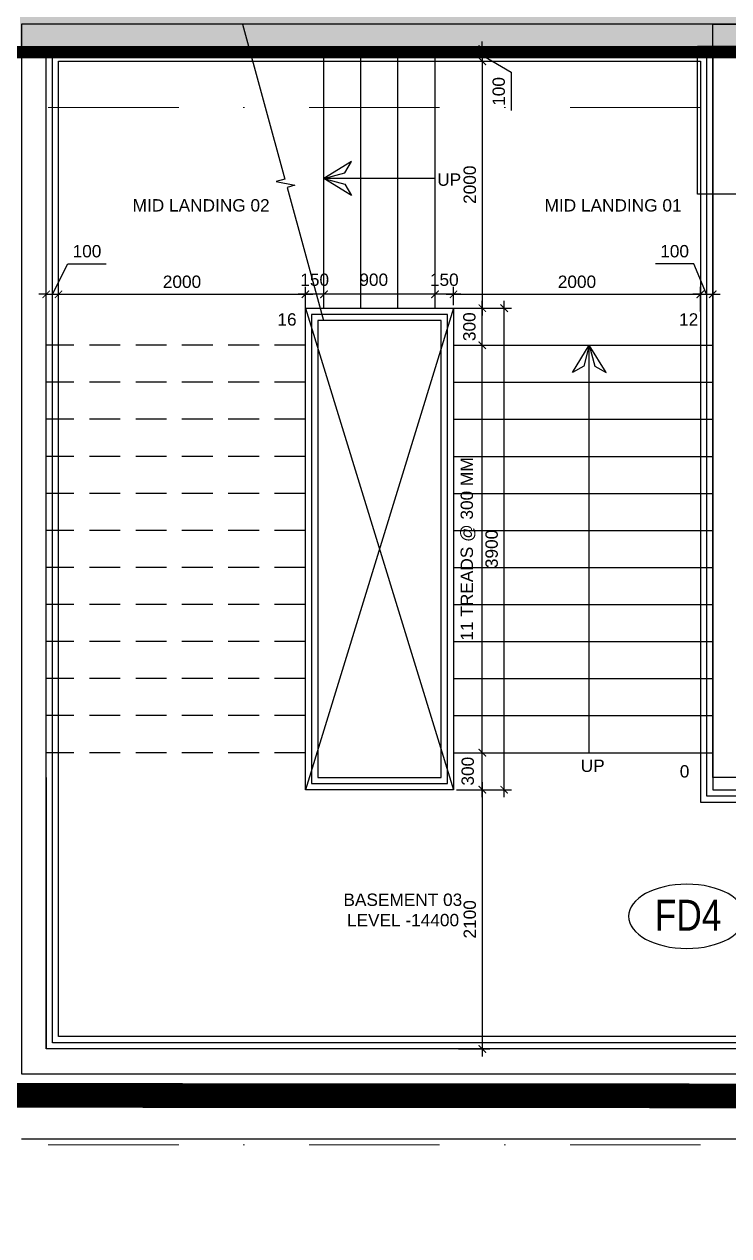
# Model space of a CAD drawing. Header units: millimetres. Extents: x 2509692 to 6766201, y 361130 to 898117.
# Drawn here: x 2595333 to 2601041, y 820056 to 829869 of the extents above; entities that cross this region are included whole.
import ezdxf
from ezdxf.enums import TextEntityAlignment as Align

# ---------------------------------------------------------------- set-up
doc = ezdxf.new("R2010")
doc.units = ezdxf.units.MM
doc.header["$LTSCALE"] = 100
for name, pattern in [('$0$( Dashed )', [0.75, 0.5, -0.25]), ('CONTINOUS', [0]), ('HIDDEN', [0.375, 0.25, -0.125]), ('PAMIR A_GROUND FLOOR GRID$0$DGN Style 4', [21.138408, 10.562602, -5.281301, 0.013203, -5.281301])]:
    doc.linetypes.add(name, pattern=pattern)
doc.layers.get('0').update_dxf_attribs({"color": 8})
doc.layers.get('Defpoints').update_dxf_attribs({"color": 8})
for name, color, linetype in [('A_CUTOUT', 8, 'Continuous'), ('A_STAIRCASE', 8, 'Continuous'), ('A_STAIRCASE ARROW', 8, 'Continuous'), ('A_STAIRCASE CUT OUT', 8, 'HIDDEN'), ('A_STAIRCASE DIM', 8, 'Continuous'), ('A_STAIRCASE RAILING', 8, 'Continuous'), ('A_STAIRCASE TEXT', 8, 'Continuous'), ('A_STAIRS', 8, 'Continuous'), ('A_STAIRS SECTION', 8, 'Continuous'), ('A_wall', 8, 'Continuous'), ('D-TEXT', 8, 'Continuous'), ('DRIVEWAY', 8, 'HIDDEN'), ('DW-NO', 8, 'Continuous'), ('GLASS EDGE', 8, 'Continuous')]:
    doc.layers.add(name, color=color, linetype=linetype)
for name, color, linetype, lineweight in [('AC-ZONING LINE', 8, 'Continuous', 15), ('HACTH', 8, 'Continuous', 5), ('PAMIR A_GROUND FLOOR GRID$0$A_GRID 8.4 x 8.4 MT.', 8, 'PAMIR A_GROUND FLOOR GRID$0$DGN Style 4', 0)]:
    doc.layers.add(name, color=color, linetype=linetype, lineweight=lineweight)
doc.styles.add('DIM_200', font='swissc.ttf', dxfattribs={"height": 400})
doc.styles.add('GRID-DIM', font='GOTHIC.TTF')
doc.styles.get("Standard").update_dxf_attribs({"font": 'arial.ttf'})
doc.dimstyles.new('1_50', dxfattribs={"dimtxt": 200, "dimasz": 100, "dimexe": 60, "dimexo": 25, "dimgap": 50, "dimtad": 1, "dimdec": 3, "dimrnd": 5, "dimdsep": 46, "dimtxsty": 'GRID-DIM', "dimblk": 'ARCHTICK', "dimcen": 25, "dimdle": 60, "dimclrd": 8, "dimclre": 8, "dimclrt": 256, "dimadec": 0, "dimazin": 0, "dimtfac": 1, "dimtdec": 3, "dimtmove": 2, "dimatfit": 3, "dimldrblk": 'Leader arrow', "dimfxl": 25, "dimlwd": -1, "dimlwe": -1, "dimarcsym": 0})
pattern_1 = [(0, (-3035710.2255, -862793.3746), (0, 6.985), [5.08, -1.905]), (90, (-3035710.2255, -862793.3746), (-6.985, 4e-16), [5.08, -1.905])]

# ---------------------------------------------------------------- blocks, each defined once
blk = doc.blocks.new('PAMIR A_GROUND FLOOR GRID')
at = {"layer": 'PAMIR A_GROUND FLOOR GRID$0$A_GRID 8.4 x 8.4 MT.'}
for p, q in [((2515201.8, 829193.4), (2648618.7, 829193.4)), ((2515201.8, 820793.4), (2648618.7, 820793.4))]:
    blk.add_line(p, q, dxfattribs=at)
blk = doc.blocks.new('A$C5d815a77')
at = {"layer": 'PAMIR A_GROUND FLOOR GRID$0$A_GRID 8.4 x 8.4 MT.'}
blk.add_blockref('PAMIR A_GROUND FLOOR GRID', (0, 0), dxfattribs=at)
blk = doc.blocks.new('BASEMENT CORE')
at = {"layer": 'A_wall', "ltscale": 8}
blk.add_lwpolyline([(2560939.8, 828175.1), (2560939.8, 823768.8), (2562909.8, 823768.8), (2562909.8, 829868.8), (2560939.8, 829868.8), (2560939.8, 828568.5)], close=True, dxfattribs=at)
blk = doc.blocks.new('A$C5f64afd4')
at = {"transparency": 33554521}
h = blk.add_hatch(color=9, dxfattribs=at)
h.dxf.hatch_style = 1
h.paths.add_polyline_path([(2595297.4, 832140.2), (2603237.9, 832140.2), (2603237.9, 829690.1), (2595297.4, 829690.1)])
h.paths.add_polyline_path([(2595309.5, 730965), (2603360.2, 730971), (2603360.2, 733518), (2595309.5, 733512)])
at = {"layer": 'A_wall', "xscale": -1}
blk.add_blockref('BASEMENT CORE', (5163820.5, 0), dxfattribs=at)
blk = doc.blocks.new('PAMIR A_BASEMENT STAIRCASE$0$A$Cb37e2a6e')
at = {"layer": 'A_STAIRCASE ARROW'}
for points in [[(0, 0), (169, 45.3), (222.1, 137.1), (0, 0)], [(0, 0), (169, -45.3), (222.1, -137.1), (0, 0)]]:
    blk.add_lwpolyline(points, dxfattribs=at)
blk = doc.blocks.new('_ArchTick')
at = {"color": 0, "linetype": 'ByBlock', "const_width": 0.15}
blk.add_lwpolyline([(-0.5, -0.5), (0.5, 0.5)], dxfattribs=at)
blk = doc.blocks.new('*D215')
at = {"layer": 'A_STAIRCASE DIM', "color": 8, "transparency": 16777216}
for p, q in [((654243.3, 652135.6), (654243.3, 652283)), ((654393.3, 652135.6), (654393.3, 652283)), ((654453.3, 652223), (654183.3, 652223))]:
    blk.add_line(p, q, dxfattribs=at)
at = {"layer": 'Defpoints', "color": 0, "transparency": 16777216}
for p in [(654243.3, 652223), (654243.3, 652110.6), (654393.3, 652110.6)]:
    blk.add_point(p, dxfattribs=at)
at = {"layer": 'A_STAIRCASE DIM', "color": 8, "transparency": 16777216, "xscale": 60, "yscale": 60, "zscale": 60, "rotation": 180}
blk.add_blockref('_ArchTick', (654243.3, 652223), dxfattribs=at)
at = {"layer": 'A_STAIRCASE DIM', "color": 8, "transparency": 16777216, "xscale": 60, "yscale": 60, "zscale": 60}
blk.add_blockref('_ArchTick', (654393.3, 652223), dxfattribs=at)
at = {"layer": 'A_STAIRCASE DIM', "transparency": 16777216, "insert": (654318.3, 652340.6), "char_height": 100, "attachment_point": 5, "style": 'GRID-DIM'}
blk.add_mtext('{\\fArial|b0|i0|c0|p34;150}', dxfattribs=at)
blk = doc.blocks.new('Leader arrow')
for p, q in [((0, 0), (-1.37, 1.37)), ((0, 0), (-1.37, 1.37)), ((-1.37, 1.37), (-1.37, 0.77)), ((-1.37, 0.77), (0, 0)), ((-1.37, -0.77), (0, 0)), ((0, 0), (-1.37, -1.37)), ((0, 0), (-1.37, -1.37)), ((-1.37, -1.37), (-1.37, -0.77))]:
    blk.add_line(p, q)
for points in [[(0, 0), (-1.37, 1.37), (-1.37, 0.77)], [(0, 0), (-1.37, -1.37), (-1.37, -0.77)]]:
    blk.add_solid(points)
blk = doc.blocks.new('*D216')
at = {"layer": 'A_STAIRCASE DIM', "color": 8, "transparency": 16777216}
for p, q in [((654393.3, 652135.6), (654393.3, 652283)), ((655293.3, 652135.6), (655293.3, 652283)), ((655353.3, 652223), (654333.3, 652223))]:
    blk.add_line(p, q, dxfattribs=at)
at = {"layer": 'Defpoints', "color": 0, "transparency": 16777216}
for p in [(654393.3, 652223), (654393.3, 652110.6), (655293.3, 652110.6)]:
    blk.add_point(p, dxfattribs=at)
at = {"layer": 'A_STAIRCASE DIM', "color": 8, "transparency": 16777216, "xscale": 60, "yscale": 60, "zscale": 60, "rotation": 180}
blk.add_blockref('_ArchTick', (654393.3, 652223), dxfattribs=at)
at = {"layer": 'A_STAIRCASE DIM', "color": 8, "transparency": 16777216, "xscale": 60, "yscale": 60, "zscale": 60}
blk.add_blockref('_ArchTick', (655293.3, 652223), dxfattribs=at)
at = {"layer": 'A_STAIRCASE DIM', "transparency": 16777216, "insert": (654796.6, 652340.6), "char_height": 100, "attachment_point": 5, "style": 'GRID-DIM'}
blk.add_mtext('{\\fArial|b0|i0|c0|p34;900}', dxfattribs=at)
blk = doc.blocks.new('*D217')
at = {"layer": 'A_STAIRCASE DIM', "color": 8, "transparency": 16777216}
for p, q in [((655676.6, 648270.6), (655676.6, 646050.6)), ((655468.3, 648210.6), (655736.6, 648210.6)), ((655483.1, 646110.6), (655736.6, 646110.6))]:
    blk.add_line(p, q, dxfattribs=at)
at = {"layer": 'Defpoints', "color": 0, "transparency": 16777216}
for p in [(655443.3, 648210.6), (655458.1, 646110.6), (655676.6, 646110.6)]:
    blk.add_point(p, dxfattribs=at)
at = {"layer": 'A_STAIRCASE DIM', "color": 8, "transparency": 16777216, "xscale": 60, "yscale": 60, "zscale": 60}
for p, rotation in [((655676.6, 648210.6), 90), ((655676.6, 646110.6), 270)]:
    blk.add_blockref('_ArchTick', p, dxfattribs=dict(at, rotation=rotation))
at = {"layer": 'A_STAIRCASE DIM', "transparency": 16777216, "insert": (655575.5, 647160.6), "char_height": 100, "attachment_point": 5, "rotation": 90, "style": 'GRID-DIM'}
blk.add_mtext('{\\fArial|b0|i0|c0|p34;2100}', dxfattribs=at)
blk = doc.blocks.new('*D218')
at = {"layer": 'A_STAIRCASE DIM', "color": 8, "transparency": 16777216}
for p, q in [((655853.5, 648150.6), (655853.5, 652170.6)), ((655468.3, 652110.6), (655913.5, 652110.6)), ((655468.3, 648210.6), (655913.5, 648210.6))]:
    blk.add_line(p, q, dxfattribs=at)
at = {"layer": 'Defpoints', "color": 0, "transparency": 16777216}
for p in [(655443.3, 652110.6), (655853.5, 652110.6), (655443.3, 648210.6)]:
    blk.add_point(p, dxfattribs=at)
at = {"layer": 'A_STAIRCASE DIM', "color": 8, "transparency": 16777216, "xscale": 60, "yscale": 60, "zscale": 60}
for p, rotation in [((655853.5, 652110.6), 90), ((655853.5, 648210.6), 270)]:
    blk.add_blockref('_ArchTick', p, dxfattribs=dict(at, rotation=rotation))
at = {"layer": 'A_STAIRCASE DIM', "transparency": 16777216, "insert": (655752.4, 650160.6), "char_height": 100, "attachment_point": 5, "rotation": 90, "style": 'GRID-DIM'}
blk.add_mtext('{\\fArial|b0|i0|c0|p34;3900}', dxfattribs=at)
blk = doc.blocks.new('*D219')
at = {"layer": 'A_STAIRCASE DIM', "color": 8, "transparency": 16777216}
for p, q in [((655676.6, 654170.6), (655676.6, 652050.6)), ((655318.3, 654110.6), (655736.6, 654110.6)), ((655318.3, 652110.6), (655736.6, 652110.6))]:
    blk.add_line(p, q, dxfattribs=at)
at = {"layer": 'Defpoints', "color": 0, "transparency": 16777216}
for p in [(655293.3, 654110.6), (655293.3, 652110.6), (655676.6, 652110.6)]:
    blk.add_point(p, dxfattribs=at)
at = {"layer": 'A_STAIRCASE DIM', "color": 8, "transparency": 16777216, "xscale": 60, "yscale": 60, "zscale": 60}
for p, rotation in [((655676.6, 654110.6), 90), ((655676.6, 652110.6), 270)]:
    blk.add_blockref('_ArchTick', p, dxfattribs=dict(at, rotation=rotation))
at = {"layer": 'A_STAIRCASE DIM', "transparency": 16777216, "insert": (655575.5, 653110.6), "char_height": 100, "attachment_point": 5, "rotation": 90, "style": 'GRID-DIM'}
blk.add_mtext('{\\fArial|b0|i0|c0|p34;2000}', dxfattribs=at)
blk = doc.blocks.new('*D220')
at = {"layer": 'A_STAIRCASE DIM', "color": 8, "transparency": 16777216}
for p, q in [((655676.6, 654210.6), (655676.6, 654270.6)), ((655552.4, 654210.6), (655736.6, 654210.6)), ((655676.6, 654210.6), (655676.6, 654110.6)), ((655676.6, 654210.6), (655676.6, 654110.6)), ((655676.6, 654160.6), (655911, 654021.9)), ((655552.4, 654110.6), (655736.6, 654110.6)), ((655676.6, 654110.6), (655676.6, 654050.6)), ((655911, 654021.9), (655911, 653710.8))]:
    blk.add_line(p, q, dxfattribs=at)
at = {"layer": 'Defpoints', "color": 0, "transparency": 16777216}
for p in [(655527.4, 654210.6), (655527.4, 654110.6), (655676.6, 654110.6)]:
    blk.add_point(p, dxfattribs=at)
at = {"layer": 'A_STAIRCASE DIM', "color": 8, "transparency": 16777216, "xscale": 60, "yscale": 60, "zscale": 60}
for p, rotation in [((655676.6, 654210.6), 270), ((655676.6, 654110.6), 90)]:
    blk.add_blockref('_ArchTick', p, dxfattribs=dict(at, rotation=rotation))
at = {"layer": 'A_STAIRCASE DIM', "transparency": 16777216, "insert": (655809.9, 653866.3), "char_height": 100, "attachment_point": 5, "rotation": 90, "style": 'GRID-DIM'}
blk.add_mtext('{\\fArial|b0|i0|c0|p34;100}', dxfattribs=at)
blk = doc.blocks.new('*D221')
at = {"layer": 'A_STAIRCASE DIM', "color": 8, "transparency": 16777216}
for p, q in [((657390, 652470.7), (657078.8, 652470.7)), ((657493.3, 652223), (657390, 652470.7)), ((657443.3, 652084.3), (657443.3, 652283)), ((657543.3, 652084.3), (657543.3, 652283)), ((657443.3, 652223), (657383.3, 652223)), ((657443.3, 652223), (657543.3, 652223)), ((657443.3, 652223), (657543.3, 652223)), ((657543.3, 652223), (657603.3, 652223))]:
    blk.add_line(p, q, dxfattribs=at)
at = {"layer": 'Defpoints', "color": 0, "transparency": 16777216}
for p in [(657543.3, 652223), (657443.3, 652059.3), (657543.3, 652059.3)]:
    blk.add_point(p, dxfattribs=at)
at = {"layer": 'A_STAIRCASE DIM', "color": 8, "transparency": 16777216, "xscale": 60, "yscale": 60, "zscale": 60}
blk.add_blockref('_ArchTick', (657443.3, 652223), dxfattribs=at)
at = {"layer": 'A_STAIRCASE DIM', "color": 8, "transparency": 16777216, "xscale": 60, "yscale": 60, "zscale": 60, "rotation": 180}
blk.add_blockref('_ArchTick', (657543.3, 652223), dxfattribs=at)
at = {"layer": 'A_STAIRCASE DIM', "transparency": 16777216, "insert": (657234.4, 652571.7), "char_height": 100, "attachment_point": 5, "style": 'GRID-DIM'}
blk.add_mtext('{\\fArial|b0|i0|c0|p34;100}', dxfattribs=at)
blk = doc.blocks.new('*D222')
at = {"layer": 'A_STAIRCASE DIM', "color": 8, "transparency": 16777216}
for p, q in [((655676.6, 651750.6), (655676.6, 652170.6)), ((655468.3, 652110.6), (655736.6, 652110.6)), ((655468.3, 651810.6), (655736.6, 651810.6))]:
    blk.add_line(p, q, dxfattribs=at)
at = {"layer": 'Defpoints', "color": 0, "transparency": 16777216}
for p in [(655443.3, 652110.6), (655676.6, 652110.6), (655443.3, 651810.6)]:
    blk.add_point(p, dxfattribs=at)
at = {"layer": 'A_STAIRCASE DIM', "color": 8, "transparency": 16777216, "xscale": 60, "yscale": 60, "zscale": 60}
for p, rotation in [((655676.6, 652110.6), 90), ((655676.6, 651810.6), 270)]:
    blk.add_blockref('_ArchTick', p, dxfattribs=dict(at, rotation=rotation))
at = {"layer": 'A_STAIRCASE DIM', "transparency": 16777216, "insert": (655572.2, 651960.6), "char_height": 100, "attachment_point": 5, "rotation": 90, "style": 'GRID-DIM'}
blk.add_mtext('{\\fArial|b0|i0|c0|p34;300}', dxfattribs=at)
blk = doc.blocks.new('*D223')
at = {"layer": 'A_STAIRCASE DIM', "color": 8, "transparency": 16777216}
for p, q in [((655676.6, 648450.6), (655676.6, 651870.6)), ((655468.3, 651810.6), (655736.6, 651810.6)), ((655468.3, 648510.6), (655736.6, 648510.6))]:
    blk.add_line(p, q, dxfattribs=at)
at = {"layer": 'Defpoints', "color": 0, "transparency": 16777216}
for p in [(655443.3, 651810.6), (655676.6, 651810.6), (655443.3, 648510.6)]:
    blk.add_point(p, dxfattribs=at)
at = {"layer": 'A_STAIRCASE DIM', "color": 8, "transparency": 16777216, "xscale": 60, "yscale": 60, "zscale": 60}
for p, rotation in [((655676.6, 651810.6), 90), ((655676.6, 648510.6), 270)]:
    blk.add_blockref('_ArchTick', p, dxfattribs=dict(at, rotation=rotation))
at = {"layer": 'A_STAIRCASE DIM', "transparency": 16777216, "insert": (655560.9, 650160.6), "char_height": 100, "attachment_point": 5, "rotation": 90, "style": 'GRID-DIM'}
blk.add_mtext('{\\fArial|b0|i0|c0|p34;11 TREADS @ 300 MM}', dxfattribs=at)
blk = doc.blocks.new('*D224')
at = {"layer": 'A_STAIRCASE DIM', "color": 8, "transparency": 16777216}
for p, q in [((655676.6, 648150.6), (655676.6, 648570.6)), ((655468.3, 648510.6), (655736.6, 648510.6)), ((655473.5, 648210.6), (655736.6, 648210.6))]:
    blk.add_line(p, q, dxfattribs=at)
at = {"layer": 'Defpoints', "color": 0, "transparency": 16777216}
for p in [(655443.3, 648510.6), (655676.6, 648510.6), (655448.5, 648210.6)]:
    blk.add_point(p, dxfattribs=at)
at = {"layer": 'A_STAIRCASE DIM', "color": 8, "transparency": 16777216, "xscale": 60, "yscale": 60, "zscale": 60}
for p, rotation in [((655676.6, 648510.6), 90), ((655676.6, 648210.6), 270)]:
    blk.add_blockref('_ArchTick', p, dxfattribs=dict(at, rotation=rotation))
at = {"layer": 'A_STAIRCASE DIM', "transparency": 16777216, "insert": (655558.7, 648360.6), "char_height": 100, "attachment_point": 5, "rotation": 90, "style": 'GRID-DIM'}
blk.add_mtext('{\\fArial|b0|i0|c0|p34;300}', dxfattribs=at)
blk = doc.blocks.new('*D225')
at = {"layer": 'A_STAIRCASE DIM', "color": 8, "transparency": 16777216}
for p, q in [((655293.3, 652135.6), (655293.3, 652283)), ((655443.3, 652135.6), (655443.3, 652283)), ((655503.3, 652223), (655233.3, 652223))]:
    blk.add_line(p, q, dxfattribs=at)
at = {"layer": 'Defpoints', "color": 0, "transparency": 16777216}
for p in [(655293.3, 652223), (655293.3, 652110.6), (655443.3, 652110.6)]:
    blk.add_point(p, dxfattribs=at)
at = {"layer": 'A_STAIRCASE DIM', "color": 8, "transparency": 16777216, "xscale": 60, "yscale": 60, "zscale": 60, "rotation": 180}
blk.add_blockref('_ArchTick', (655293.3, 652223), dxfattribs=at)
at = {"layer": 'A_STAIRCASE DIM', "color": 8, "transparency": 16777216, "xscale": 60, "yscale": 60, "zscale": 60}
blk.add_blockref('_ArchTick', (655443.3, 652223), dxfattribs=at)
at = {"layer": 'A_STAIRCASE DIM', "transparency": 16777216, "insert": (655368.3, 652340.6), "char_height": 100, "attachment_point": 5, "style": 'GRID-DIM'}
blk.add_mtext('{\\fArial|b0|i0|c0|p34;150}', dxfattribs=at)
blk = doc.blocks.new('*D226')
at = {"layer": 'A_STAIRCASE DIM', "color": 8, "transparency": 16777216}
for p, q in [((655443.3, 652135.6), (655443.3, 652283)), ((657443.3, 652135.6), (657443.3, 652283)), ((655383.3, 652223), (657503.3, 652223))]:
    blk.add_line(p, q, dxfattribs=at)
at = {"layer": 'Defpoints', "color": 0, "transparency": 16777216}
for p in [(657443.3, 652223), (655443.3, 652110.6), (657443.3, 652110.6)]:
    blk.add_point(p, dxfattribs=at)
at = {"layer": 'A_STAIRCASE DIM', "color": 8, "transparency": 16777216, "xscale": 60, "yscale": 60, "zscale": 60, "rotation": 180}
blk.add_blockref('_ArchTick', (655443.3, 652223), dxfattribs=at)
at = {"layer": 'A_STAIRCASE DIM', "color": 8, "transparency": 16777216, "xscale": 60, "yscale": 60, "zscale": 60}
blk.add_blockref('_ArchTick', (657443.3, 652223), dxfattribs=at)
at = {"layer": 'A_STAIRCASE DIM', "transparency": 16777216, "insert": (656443.3, 652324.1), "char_height": 100, "attachment_point": 5, "style": 'GRID-DIM'}
blk.add_mtext('{\\fArial|b0|i0|c0|p34;2000}', dxfattribs=at)
blk = doc.blocks.new('*D227')
at = {"layer": 'A_STAIRCASE DIM', "color": 8, "transparency": 16777216}
for p, q in [((652243.3, 651835.6), (652243.3, 652283)), ((654243.3, 651835.6), (654243.3, 652283)), ((652183.3, 652223), (654303.3, 652223))]:
    blk.add_line(p, q, dxfattribs=at)
at = {"layer": 'Defpoints', "color": 0, "transparency": 16777216}
for p in [(654243.3, 652223), (652243.3, 651810.6), (654243.3, 651810.6)]:
    blk.add_point(p, dxfattribs=at)
at = {"layer": 'A_STAIRCASE DIM', "color": 8, "transparency": 16777216, "xscale": 60, "yscale": 60, "zscale": 60, "rotation": 180}
blk.add_blockref('_ArchTick', (652243.3, 652223), dxfattribs=at)
at = {"layer": 'A_STAIRCASE DIM', "color": 8, "transparency": 16777216, "xscale": 60, "yscale": 60, "zscale": 60}
blk.add_blockref('_ArchTick', (654243.3, 652223), dxfattribs=at)
at = {"layer": 'A_STAIRCASE DIM', "transparency": 16777216, "insert": (653243.3, 652324.1), "char_height": 100, "attachment_point": 5, "style": 'GRID-DIM'}
blk.add_mtext('{\\fArial|b0|i0|c0|p34;2000}', dxfattribs=at)
blk = doc.blocks.new('*D228')
at = {"layer": 'A_STAIRCASE DIM', "color": 8, "transparency": 16777216}
for p, q in [((652193.3, 652223), (652318, 652470.7)), ((652318, 652470.7), (652629.2, 652470.7)), ((652143.3, 652084.3), (652143.3, 652283)), ((652243.3, 652084.3), (652243.3, 652283)), ((652143.3, 652223), (652083.3, 652223)), ((652143.3, 652223), (652243.3, 652223)), ((652143.3, 652223), (652243.3, 652223)), ((652243.3, 652223), (652303.3, 652223))]:
    blk.add_line(p, q, dxfattribs=at)
at = {"layer": 'Defpoints', "color": 0, "transparency": 16777216}
for p in [(652243.3, 652223), (652143.3, 652059.3), (652243.3, 652059.3)]:
    blk.add_point(p, dxfattribs=at)
at = {"layer": 'A_STAIRCASE DIM', "color": 8, "transparency": 16777216, "xscale": 60, "yscale": 60, "zscale": 60}
blk.add_blockref('_ArchTick', (652143.3, 652223), dxfattribs=at)
at = {"layer": 'A_STAIRCASE DIM', "color": 8, "transparency": 16777216, "xscale": 60, "yscale": 60, "zscale": 60, "rotation": 180}
blk.add_blockref('_ArchTick', (652243.3, 652223), dxfattribs=at)
at = {"layer": 'A_STAIRCASE DIM', "transparency": 16777216, "insert": (652473.6, 652571.7), "char_height": 100, "attachment_point": 5, "style": 'GRID-DIM'}
blk.add_mtext('{\\fArial|b0|i0|c0|p34;100}', dxfattribs=at)
blk = doc.blocks.new('TAG_200')
at = {"layer": 'D-TEXT'}
blk.add_ellipse((-45, 350), major_axis=(-756, 0), ratio=0.550599, dxfattribs=at)
at = {"layer": 'D-TEXT', "style": 'DIM_200'}
blk.add_attdef('DW', text='', height=400, dxfattribs=at).set_placement((433, 366), align=Align.MIDDLE_CENTER)
blk = doc.blocks.new('A$C29A2079D')
at = {"layer": 'HACTH', "true_color": 0xf7f2ee, "transparency": 33554602}
h = blk.add_hatch(dxfattribs=at)
h.set_pattern_fill('ANGLE')
h.set_pattern_definition(pattern_1)
edge = h.paths.add_edge_path()
edge.add_line((74677.7, -8850), (75150.7, -8850))
edge.add_line((75150.7, -8850), (75150.7, 5800))
edge.add_line((75150.7, 5800), (101365.6, 5800))
edge.add_arc((101365.6, 6300), 500, 270, 360)
edge.add_line((101865.6, 6300), (101865.6, 11000))
edge.add_arc((101365.6, 11000), 500, 0, 90)
edge.add_line((101365.6, 11500), (17750, 11500))
edge.add_arc((17750, 11000), 500, 90, 180)
edge.add_line((17250, 11000), (17250, -8850))
edge.add_line((17250, -8850), (14227.7, -8850))
edge.add_arc((14227.7, -9350), 500, 89.99979, 180)
edge.add_line((13727.7, -9350), (13727.7, -15850))
edge.add_arc((14227.7, -15850), 500, 180, 270)
edge.add_line((14227.7, -16350), (17477.7, -16350))
edge.add_line((17477.7, -16350), (17477.7, -50928.7))
edge.add_line((17477.7, -50928.7), (7977.7, -50928.7))
edge.add_arc((7977.7, -50428.7), 500, 180, 270, ccw=False)
edge.add_line((7477.7, -50428.7), (7477.7, -42324.8))
edge.add_arc((6977.7, -42324.8), 500, 0, 90.0003)
edge.add_line((6977.7, -41824.8), (3585.9, -41824.8))
edge.add_arc((3585.9, -42324.8), 500, 90.0003, 180.00168)
edge.add_line((3085.9, -42324.8), (3086.4, -59250.8))
edge.add_line((3086.4, -59250.8), (1174.8, -59251.2))
edge.add_arc((1175, -59751.2), 500, 90.01245, 179.98885)
edge.add_line((675, -59751.1), (666.5, -103028.7))
edge.add_spline(control_points=[(666.5, -103028.7), (702.2, -103334.1), (770.3, -103917.1), (1633.3, -104788.1), (2901, -104985.6), (3057.6, -105752.8), (3087.7, -105900.6)], knot_values=[0, 0, 0, 0, 894.923904, 1708.274926, 3539.028112, 3976.033279, 3976.033279, 3976.033279, 3976.033279], degree=3, periodic=0)
edge.add_line((3087.7, -105900.6), (3084.3, -120205.4))
edge.add_spline(control_points=[(3084.4, -119850.1), (3085.3, -120024.8), (3089.7, -120889), (1674.3, -121331.2), (753.3, -122298.7), (700.6, -122943.3), (677.3, -123228.7)], knot_values=[0, 0, 0, 0, 503.03039, 2487.793322, 3539.319114, 4374.600504, 4374.600504, 4374.600504, 4374.600504], degree=3, periodic=0)
edge.add_line((677.3, -123228.7), (677.3, -170200))
edge.add_arc((1177.3, -170200), 500, 180, 270)
edge.add_line((1177.3, -170700), (7477.7, -170700))
edge.add_line((7477.7, -170700), (90977.7, -170700))
edge.add_arc((90977.7, -170200), 500, 270, 360.00043)
edge.add_line((91477.7, -170200), (91477.3, -121043.9))
edge.add_line((91477.3, -121043.9), (84677.3, -121043.9))
edge.add_line((84677.3, -121043.9), (84677.3, -137450))
edge.add_line((84677.3, -137450), (74677.7, -137450))
edge.add_line((74677.7, -137450), (74677.7, -111850))
edge.add_arc((75177.7, -111850), 500, 90, 180, ccw=False)
edge.add_line((75177.7, -111350), (91477.7, -111350))
edge.add_line((91477.7, -111350), (91477.3, -50850))
edge.add_line((91477.3, -50850), (75177.7, -50850))
edge.add_arc((75177.7, -50350), 500, 180, 270, ccw=False)
edge.add_line((74677.7, -50350), (74677.7, -8850))
h.paths.add_polyline_path([(24750.9, -22799.7, -0.414213), (25250.9, -22299.7), (67150, -22299.7, -0.414214), (67650, -22799.7), (67650, -50850), (24750.8, -50850)], flags=16)
h.paths.add_polyline_path([(16977.7, -58350, -0.414214), (17477.7, -58850), (17477.6, -103350, -0.414213), (16977.6, -103850), (7977.7, -103850, -0.414214), (7477.7, -103350), (7477.7, -58850, -0.414214), (7977.7, -58350)], flags=16)
h.paths.add_polyline_path([(24549.8, -57647.9), (67377.7, -57647.9, -0.414214), (67877.7, -58147.9), (67877.7, -67650), (51077.3, -67650), (51077.3, -95450), (41077.3, -95450), (41077.3, -67650), (24049.8, -67650), (24049.8, -58147.9, -0.414213)], flags=16)
h.paths.add_polyline_path([(24277.7, -75150), (34277.7, -75150), (34277.7, -100850), (57877.4, -100850), (57877.3, -75150), (67877.7, -75150), (67877.7, -103850, -0.414214), (65877.7, -105850), (26277.7, -105850, -0.414214), (24277.7, -103850)], flags=16)
h.paths.add_polyline_path([(24750.5, -17250), (24750.7, -16350), (25177.7, -16350), (25177.7, -8850), (24750.7, -8850), (24750.7, 5800), (67650, 5800), (67650, -17250)], flags=16)
h.paths.add_polyline_path([(74677.3, -58850, -0.414214), (75177.3, -58350), (84677.3, -58350), (84677.7, -103850), (75177.3, -103850, -0.414214), (74677.3, -103350)], flags=16)
h.paths.add_polyline_path([(17477.3, -111850), (17477.3, -164728.7, -0.414214), (16977.3, -165228.7), (7977.3, -165228.7, -0.414214), (7477.3, -164728.7), (7477.3, -111350), (16977.3, -111350, -0.414214)], flags=16)
h.paths.add_polyline_path([(67877.7, -111350), (67877.7, -119828.7), (67650, -119828.7), (67650, -139400.3, -0.414214), (67150, -139900.3), (25250.7, -139900.3, -0.414214), (24750.7, -139400.3), (24750.7, -111350)], flags=16)
h.paths.add_polyline_path([(84450.1, -144950), (84450, -164323.3, -0.414213), (83950, -164823.3), (67527.7, -164823.3), (67527.7, -164550), (41474.2, -164550), (41474.2, -164978.7), (24627.3, -164978.7), (24627.7, -153350), (25177.7, -153350), (25177.7, -145850), (24750.7, -145850), (24750.7, -144950)], flags=16)
blk = doc.blocks.new('A$C72A00BA6')
at = {"layer": 'HACTH', "true_color": 0xf7f2ee, "transparency": 33554602}
h = blk.add_hatch(dxfattribs=at)
h.set_pattern_fill('ANGLE')
h.set_pattern_definition(pattern_1)
edge = h.paths.add_edge_path()
edge.add_line((74677.7, -8850), (75150.7, -8850))
edge.add_line((75150.7, -8850), (75150.7, 5800))
edge.add_line((75150.7, 5800), (101365.6, 5800))
edge.add_arc((101365.6, 6300), 500, 270, 360)
edge.add_line((101865.6, 6300), (101865.6, 11000))
edge.add_arc((101365.6, 11000), 500, 0, 90)
edge.add_line((101365.6, 11500), (17750, 11500))
edge.add_arc((17750, 11000), 500, 90, 180)
edge.add_line((17250, 11000), (17250, -8850))
edge.add_line((17250, -8850), (14227.7, -8850))
edge.add_arc((14227.7, -9350), 500, 89.99979, 180)
edge.add_line((13727.7, -9350), (13727.7, -15850))
edge.add_arc((14227.7, -15850), 500, 180, 270)
edge.add_line((14227.7, -16350), (17477.7, -16350))
edge.add_line((17477.7, -16350), (17477.7, -50928.7))
edge.add_line((17477.7, -50928.7), (7977.7, -50928.7))
edge.add_arc((7977.7, -50428.7), 500, 180, 270, ccw=False)
edge.add_line((7477.7, -50428.7), (7477.7, -42324.8))
edge.add_arc((6977.7, -42324.8), 500, 0, 90.0003)
edge.add_line((6977.7, -41824.8), (3585.9, -41824.8))
edge.add_arc((3585.9, -42324.8), 500, 90.0003, 180.00168)
edge.add_line((3085.9, -42324.8), (3086.4, -59250.8))
edge.add_line((3086.4, -59250.8), (1174.8, -59251.2))
edge.add_arc((1175, -59751.2), 500, 90.01245, 179.98885)
edge.add_line((675, -59751.1), (666.5, -103028.7))
edge.add_spline(control_points=[(666.5, -103028.7), (702.2, -103334.1), (770.3, -103917.1), (1633.3, -104788.1), (2901, -104985.6), (3057.6, -105752.8), (3087.7, -105900.6)], knot_values=[0, 0, 0, 0, 894.923904, 1708.274926, 3539.028112, 3976.033279, 3976.033279, 3976.033279, 3976.033279], degree=3, periodic=0)
edge.add_line((3087.7, -105900.6), (3084.3, -120205.4))
edge.add_spline(control_points=[(3084.4, -119850.1), (3085.3, -120024.8), (3089.7, -120889), (1674.3, -121331.2), (753.3, -122298.7), (700.6, -122943.3), (677.3, -123228.7)], knot_values=[0, 0, 0, 0, 503.03039, 2487.793322, 3539.319114, 4374.600504, 4374.600504, 4374.600504, 4374.600504], degree=3, periodic=0)
edge.add_line((677.3, -123228.7), (677.3, -170200))
edge.add_arc((1177.3, -170200), 500, 180, 270)
edge.add_line((1177.3, -170700), (7477.7, -170700))
edge.add_line((7477.7, -170700), (90977.7, -170700))
edge.add_arc((90977.7, -170200), 500, 270, 360.00043)
edge.add_line((91477.7, -170200), (91477.3, -121043.9))
edge.add_line((91477.3, -121043.9), (84677.3, -121043.9))
edge.add_line((84677.3, -121043.9), (84677.3, -137450))
edge.add_line((84677.3, -137450), (74677.7, -137450))
edge.add_line((74677.7, -137450), (74677.7, -111850))
edge.add_arc((75177.7, -111850), 500, 90, 180, ccw=False)
edge.add_line((75177.7, -111350), (91477.7, -111350))
edge.add_line((91477.7, -111350), (91477.3, -50850))
edge.add_line((91477.3, -50850), (75177.7, -50850))
edge.add_arc((75177.7, -50350), 500, 180, 270, ccw=False)
edge.add_line((74677.7, -50350), (74677.7, -8850))
h.paths.add_polyline_path([(24750.9, -22799.7, -0.414213), (25250.9, -22299.7), (67150, -22299.7, -0.414214), (67650, -22799.7), (67650, -50850), (24750.8, -50850)], flags=16)
h.paths.add_polyline_path([(16977.7, -58350, -0.414214), (17477.7, -58850), (17477.6, -103350, -0.414213), (16977.6, -103850), (7977.7, -103850, -0.414214), (7477.7, -103350), (7477.7, -58850, -0.414214), (7977.7, -58350)], flags=16)
h.paths.add_polyline_path([(24549.8, -57647.9), (67377.7, -57647.9, -0.414214), (67877.7, -58147.9), (67877.7, -67650), (51077.3, -67650), (51077.3, -95450), (41077.3, -95450), (41077.3, -67650), (24049.8, -67650), (24049.8, -58147.9, -0.414213)], flags=16)
h.paths.add_polyline_path([(24277.7, -75150), (34277.7, -75150), (34277.7, -100850), (57877.4, -100850), (57877.3, -75150), (67877.7, -75150), (67877.7, -103850, -0.414214), (65877.7, -105850), (26277.7, -105850, -0.414214), (24277.7, -103850)], flags=16)
h.paths.add_polyline_path([(24750.5, -17250), (24750.7, -16350), (25177.7, -16350), (25177.7, -8850), (24750.7, -8850), (24750.7, 5800), (67650, 5800), (67650, -17250)], flags=16)
h.paths.add_polyline_path([(74677.3, -58850, -0.414214), (75177.3, -58350), (84677.3, -58350), (84677.7, -103850), (75177.3, -103850, -0.414214), (74677.3, -103350)], flags=16)
h.paths.add_polyline_path([(17477.3, -111850), (17477.3, -164728.7, -0.414214), (16977.3, -165228.7), (7977.3, -165228.7, -0.414214), (7477.3, -164728.7), (7477.3, -111350), (16977.3, -111350, -0.414214)], flags=16)
h.paths.add_polyline_path([(67877.7, -111350), (67877.7, -119828.7), (67650, -119828.7), (67650, -139400.3, -0.414214), (67150, -139900.3), (25250.7, -139900.3, -0.414214), (24750.7, -139400.3), (24750.7, -111350)], flags=16)
h.paths.add_polyline_path([(84450.1, -144950), (84450, -164323.3, -0.414213), (83950, -164823.3), (67527.7, -164823.3), (67527.7, -164550), (41474.2, -164550), (41474.2, -164978.7), (24627.3, -164978.7), (24627.7, -153350), (25177.7, -153350), (25177.7, -145850), (24750.7, -145850), (24750.7, -144950)], flags=16)
blk = doc.blocks.new('CUTOUTS CEILING')
at = {"layer": 'A_CUTOUT'}
blk.add_lwpolyline([(2372688, 828491.3), (2370788, 828491.3), (2370788, 829691.3), (2372688, 829691.3)], close=True, dxfattribs=at)
blk = doc.blocks.new('ST-05 STAIR B03')
blk.add_line((651943.2038, 645382.2381), (660203.0587, 645382.2679))
at = {"layer": 'A_STAIRCASE ARROW'}
blk.add_line((655293.29, 653160.6117), (654393.29, 653160.6117), dxfattribs=at)
for points in [[(653733.6664, 654410.6117), (654076.0784, 653156.3669), (654006.225, 653137.2703), (654157.8467, 653106.6328), (654094.4155, 653089.2919), (654389.781, 652010.6117)], [(656543.2905, 648510.6117), (656543.2905, 651810.6117)]]:
    blk.add_lwpolyline(points, dxfattribs=at)
at = {"layer": 'A_STAIRCASE CUT OUT', "ltscale": 600}
for p, q in [((655443.2905, 652110.6117), (654243.2895, 648210.6117)), ((654243.2895, 652110.6117), (655443.2905, 648210.6117))]:
    blk.add_line(p, q, dxfattribs=at)
at = {"layer": 'A_STAIRCASE CUT OUT', "linetype": 'CONTINOUS', "ltscale": 60}
blk.add_lwpolyline([(654243.2895, 648210.6117), (654243.2895, 652110.6117), (655443.2905, 652110.6117), (655443.2905, 648210.6117)], close=True, dxfattribs=at)
at = {"layer": 'A_STAIRCASE RAILING', "ltscale": 100}
for points in [[(657893.2905, 646110.6117), (657893.2905, 646160.6117), (652193.1312, 646160.6117), (652193.1311, 654160.6114), (657493.2905, 654160.6114), (657493.2905, 648160.6117), (657893.2905, 648160.6117), (657893.2905, 648210.6117)], [(657943.2905, 646110.6117), (657943.2905, 646210.6117), (652243.1311, 646210.6117), (652243.1311, 654110.6114), (657443.2905, 654110.6114), (657443.2905, 648110.6117), (657943.2905, 648110.6117), (657943.2905, 648210.6117)], [(655343.2905, 648310.6117), (655343.2905, 652010.6117), (654343.2895, 652010.6117), (654343.2895, 648310.6117), (655343.2905, 648310.6117)]]:
    blk.add_lwpolyline(points, dxfattribs=at)
blk.add_lwpolyline([(654293.2895, 648260.6117), (655393.2905, 648260.6117), (655393.2905, 652060.6117), (654293.2895, 652060.6117)], close=True, dxfattribs=at)
at = {"layer": 'A_STAIRS'}
for p, q in [((654393.29, 652110.6117), (654393.29, 654210.6117)), ((654693.29, 652110.6117), (654693.29, 654210.6117)), ((654993.29, 652110.6117), (654993.29, 654210.6117)), ((655293.29, 652110.6117), (655293.29, 654210.6117)), ((655443.2905, 651810.6117), (657543.2905, 651810.6117)), ((655443.2905, 651510.6117), (657543.2905, 651510.6117)), ((655443.2905, 651210.6117), (657543.2905, 651210.6117)), ((655443.2905, 650910.6117), (657543.2905, 650910.6117)), ((655443.2905, 650610.6117), (657543.2905, 650610.6117)), ((655443.2905, 650310.6117), (657543.2905, 650310.6117)), ((655443.2905, 650010.6117), (657543.2905, 650010.6117)), ((655443.2905, 649710.6117), (657543.2905, 649710.6117)), ((655443.2905, 649410.6117), (657543.2905, 649410.6117)), ((655443.2905, 649110.6117), (657543.2905, 649110.6117)), ((655443.2905, 648810.6117), (657543.2905, 648810.6117)), ((655443.2905, 648510.6117), (657543.2905, 648510.6117))]:
    blk.add_line(p, q, dxfattribs=at)
at = {"layer": 'A_STAIRS', "color": 8, "linetype": '$0$( Dashed )', "ltscale": 5}
for p, q in [((654243.2895, 651810.6117), (652143.2895, 651810.6117)), ((654243.2895, 651510.6117), (652143.2895, 651510.6117)), ((654243.2895, 651210.6117), (652143.2895, 651210.6117)), ((654243.2895, 650910.6117), (652143.2895, 650910.6117)), ((654243.2895, 650610.6117), (652143.2895, 650610.6117)), ((654243.2895, 650310.6117), (652143.2895, 650310.6117)), ((654243.2895, 650010.6117), (652143.2895, 650010.6117)), ((654243.2895, 649710.6117), (652143.2895, 649710.6117)), ((654243.2895, 649410.6117), (652143.2895, 649410.6117)), ((654243.2895, 649110.6117), (652143.2895, 649110.6117)), ((654243.2895, 648810.6117), (652143.2895, 648810.6117)), ((654243.2895, 648510.6117), (652143.2895, 648510.6117))]:
    blk.add_line(p, q, dxfattribs=at)
at = {"layer": 'A_wall'}
blk.add_lwpolyline([(652143.19, 648310.6117), (652143.2895, 646110.6117), (652143.2895, 654210.6117), (657543.2905, 654210.6117), (657543.2905, 648210.6117), (658550.2637, 648210.6117), (658550.2637, 648160.6117), (658750.2637, 648160.6117), (658750.2637, 648410.6117), (657743.2905, 648410.6117), (657743.2905, 654410.6117), (651943.2895, 654410.6117), (651943.2833, 653985.6117), (651943.2038, 648310.6118), (651943.2038, 648310.6118), (651943.2038, 645910.6116), (658750.2637, 645910.6118), (658750.2637, 646160.6117), (658550.2637, 646160.6117), (658550.2637, 646110.6117), (652143.2895, 646110.6117)], dxfattribs=at)
at = {"layer": 'A_STAIRCASE ARROW'}
for p, xscale, rotation in [((654393.29, 653160.6117), -1, 180), ((656543.2905, 651810.6117), -1.000000000000005, 90)]:
    blk.add_blockref('PAMIR A_BASEMENT STAIRCASE$0$A$Cb37e2a6e', p, dxfattribs=dict(at, xscale=xscale, rotation=rotation))
at = {"layer": 'A_STAIRCASE TEXT', "char_height": 100, "width": 1633.385572, "attachment_point": 1}
for insert in [(654591.5371, 653202.0574), (655754.0357, 648454.4284)]:
    blk.add_mtext('\\pxqc;UP', dxfattribs=dict(at, insert=insert))
at = {"layer": 'A_STAIRCASE TEXT', "char_height": 100}
for s, width, insert, attachment_point in [('\\pxql;MID LANDING 02', 1928.148306, (652843.5188, 652993.7643), 1), ('\\pxql;MID LANDING 01', 1633.385572, (656180.8769, 652993.7643), 1), ('16', 400, (654171.7042, 652069.5947, 0), 3), ('12', 400, (657425.9675, 652069.5947, 0), 3), ('0', 400, (657353.9241, 648409.3002, 0), 3), ('\\pxql;BASEMENT 03', 1633.385572, (654551.3366, 647369.3849), 1), ('\\pxql;LEVEL -14400', 1633.385572, (654579.7126, 647204.749), 1)]:
    blk.add_mtext_dynamic_manual_height_columns(s, width=width, gutter_width=1, heights=[0], dxfattribs=dict(at, insert=insert, attachment_point=attachment_point))
at = {"layer": 'A_STAIRCASE DIM'}
for base, p1, p2, angle, override, picture, middle in [((655676.5683, 654110.6134), (655527.4291, 654210.6117), (655527.4291, 654110.6134), 90, {"dimtxt": 100, "dimasz": 60, "dimtmove": 1}, '*D220', (655910.9735, 653971.94)), ((652243.2895, 652223.028), (652143.2896, 652059.3199), (652243.2895, 652059.3199), 180, {"dimtxt": 100, "dimasz": 60, "dimtmove": 1}, '*D228', (652367.9685, 652470.6701)), ((657543.2904, 652223.0296), (657443.2905, 652059.3215), (657543.2904, 652059.3215), 180, {"dimtxt": 100, "dimasz": 60, "dimtmove": 1}, '*D221', (657340.0038, 652470.6717)), ((654243.2895, 652223.028), (654393.2895, 652110.6117), (654243.2895, 652110.6102), 180, {"dimtxt": 100, "dimasz": 60}, '*D215', (654318.2895, 652340.6448)), ((654393.29, 652223.028), (655293.29, 652110.6102), (654393.29, 652110.6102), 180, {"dimtxt": 100, "dimasz": 60}, '*D216', (654796.6373, 652340.6448)), ((655293.29, 652223.028), (655443.29, 652110.6117), (655293.29, 652110.6102), 180, {"dimtxt": 100, "dimasz": 60}, '*D225', (655368.29, 652340.6448)), ((655676.5667, 652110.6134), (655443.2905, 651810.6117), (655443.2905, 652110.6134), 90, {"dimtxt": 100, "dimasz": 60}, '*D222', (655572.1726, 651960.6134)), ((655676.565, 648510.6117), (655448.4955, 648210.6117), (655443.2905, 648510.6117), 90, {"dimtxt": 100, "dimasz": 60}, '*D224', (655558.6508, 648360.6134))]:
    dim = blk.add_linear_dim(base=base, p1=p1, p2=p2, angle=angle, text='{\\fArial|b0|i0|c0|p34;<>}', dimstyle='1_50', override=override, dxfattribs=at)
    dim.commit()
    dim.dimension.update_dxf_attribs({"geometry": picture, "text_midpoint": middle, "dimtype": 128})
for base, p1, p2, angle, text, picture, middle in [((655676.5683, 652110.6134), (655293.29, 654110.6134), (655293.29, 652110.6134), 90, '{\\fArial|b0|i0|c0|p34;<>}', '*D219', (655575.511, 653110.6134)), ((654243.2895, 652223.028), (652243.2895, 651810.6117), (654243.2895, 651810.6117), 180, '{\\fArial|b0|i0|c0|p34;<>}', '*D227', (653243.2895, 652324.0853)), ((657443.29047, 652223.02959), (655443.28999, 652110.61174), (657443.29047, 652110.61336), 180, '{\\fArial|b0|i0|c0|p34;<>}', '*D226', (656443.29023, 652324.08689)), ((655853.4997, 652110.6117), (655443.2905, 648210.6117), (655443.2905, 652110.6117), 90, '{\\fArial|b0|i0|c0|p34;<>}', '*D218', (655752.4083, 650160.6117)), ((655676.565, 651810.6134), (655443.2905, 648510.6117), (655443.2905, 651810.6134), 90, '{\\fArial|b0|i0|c0|p34;11 TREADS @ 300 MM}', '*D223', (655560.9443, 650160.6125)), ((655676.565, 646110.6117), (655443.2905, 648210.6117), (655458.1321, 646110.6117), 90, '{\\fArial|b0|i0|c0|p34;<>}', '*D217', (655575.5077, 647160.6117))]:
    dim = blk.add_linear_dim(base=base, p1=p1, p2=p2, angle=angle, text=text, dimstyle='1_50', override={"dimtxt": 100, "dimasz": 60}, dxfattribs=at)
    dim.commit()
    dim.dimension.update_dxf_attribs({"geometry": picture, "text_midpoint": middle})
blk = doc.blocks.new('G$C8DAED155')
at = {"layer": 'A_STAIRS SECTION'}
blk.add_blockref('ST-05 STAIR B03', (-659993.3, -644885.2), dxfattribs=at)
blk = doc.blocks.new('ST 05 BASEMENT 03')
at = {"layer": 'A_STAIRCASE DIM', "color": 2}
blk.add_blockref('G$C8DAED155', (2603360.7, 820343.4), dxfattribs=at)

msp = doc.modelspace()

# ---------------------------------------------------------------- hatches: boundary and pattern name
at = {"transparency": 33554687}
h = msp.add_hatch(color=9, dxfattribs=at)
h.dxf.hatch_style = 1
h.paths.add_polyline_path([(2526244.6246, 874293.3746), (2637575.8264, 874293.3746), (2637575.8264, 692093.3746), (2526244.6246, 692093.3746)], flags=16)
h.paths.add_polyline_path([(2525844.6246, 874693.3746), (2637975.8264, 874693.3746), (2637975.8264, 691693.3746), (2525844.6246, 691693.3746)])

# ---------------------------------------------------------------- linework, layer by layer
at = {"layer": 'AC-ZONING LINE', "color": 30, "const_width": 100}
msp.add_lwpolyline([(2583313.3399, 840315.0094), (2583313.3246, 838464.7666), (2591838.3411, 838464.7211), (2591838.3411, 837665.0061), (2603238.3449, 837665.0058), (2603253.0335, 832418.7773), (2595097.8026, 832418.7756), (2595097.8026, 832843.7374), (2594297.8081, 832843.7363), (2594297.8154, 837506.8786), (2583551.5329, 837643.6503), (2583551.5331, 835793.7497), (2591960.6069, 835793.6451), (2591959.4882, 832843.7382), (2587678.2803, 832843.739), (2587663.5083, 829690.0893), (2587710.3369, 825694.5165), (2578085.5221, 825765.5322), (2578135.5248, 821315.348), (2594420.082, 821243.6492), (2594420.1053, 829643.401), (2603360.5982, 829643.3762), (2603608.0515, 811952.9535)], dxfattribs=at)
at = {"layer": 'AC-ZONING LINE', "color": 4, "const_width": 200}
msp.add_lwpolyline([(2576111.474, 825693.6764), (2578110.1251, 825693.9139), (2578110.5938, 825694.3785), (2578110.6462, 821243.084), (2594975.5363, 821243.6685), (2594975.5327, 821192.996), (2603609.9556, 821187.3162), (2603606.1474, 803740.3421), (2592727.305, 804381.4206), (2593588.4427, 795843.3795), (2603560.2948, 795843.3795), (2603619.3286, 795132.7375), (2586551.5417, 795144.8415), (2586551.5417, 795144.8415), (2564989.3514, 795144.8415)], dxfattribs=at)

# ---------------------------------------------------------------- block references
for name in ['A$C5d815a77', 'A$C5f64afd4']:
    msp.add_blockref(name, (0, 0))
at = {"layer": 'A_STAIRCASE'}
msp.add_blockref('ST 05 BASEMENT 03', (0, -0.0434), dxfattribs=at)
at = {"layer": 'DRIVEWAY', "color": 2}
msp.add_blockref('A$C29A2079D', (2535710.5981, 862793.3762), dxfattribs=at)
at = {"layer": 'DW-NO'}
ref = msp.add_blockref('TAG_200', (2600672.5402, 822424.4655), dxfattribs=dict(at, xscale=-0.625, yscale=0.625, zscale=0.625))
ref.add_attrib('DW', 'FD4', dxfattribs={"layer": 'D-TEXT', "height": 250, "style": 'DIM_200'}).set_placement((2600710.8519, 822652.3287), align=Align.MIDDLE_CENTER)
at = {"layer": 'GLASS EDGE'}
msp.add_blockref('A$C72A00BA6', (2535710.5981, 862793.3762), dxfattribs=at)

# ---------------------------------------------------------------- next in the draw order: block references
at = {"layer": 'A_CUTOUT', "color": 2}
msp.add_blockref('CUTOUTS CEILING', (230000, 0), dxfattribs=at)

doc.saveas('drawing.dxf')
